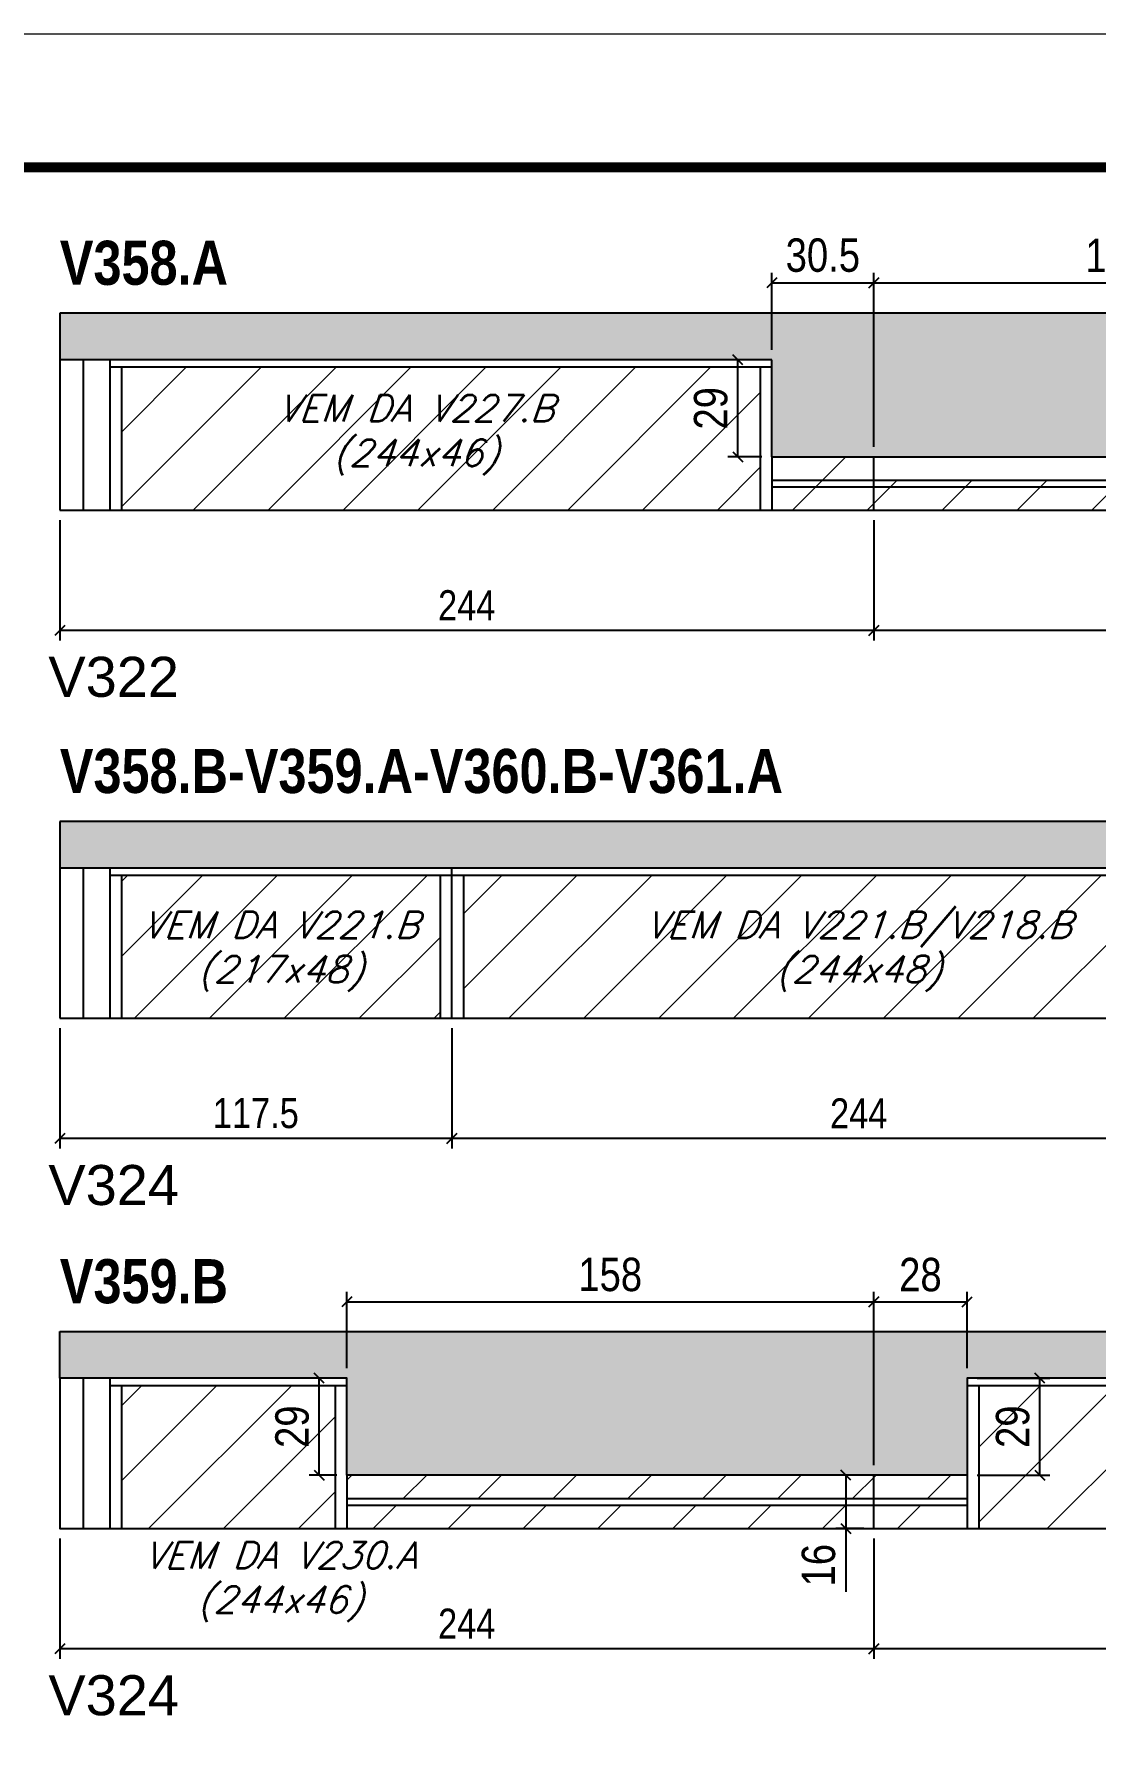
# Model space of a CAD drawing. Extents: x 13154 to 22413, y 1253 to 30260.
# Drawn here: x 13717 to 14036, y 22467 to 22978 of the extents above; entities that cross this region are included whole.
import ezdxf

# ---------------------------------------------------------------- set-up
doc = ezdxf.new("R2010")
doc.units = 0
doc.linetypes.add('DASHED', pattern=[0.75, 0.5, -0.25])
for name, color, linetype in [('5', 5, 'Continuous'), ('COTA', 241, 'Continuous'), ('NOMENCLATURA', 7, 'Continuous'), ('Painéis', 200, 'Continuous'), ('SARR_2.2x7', 40, 'Continuous'), ('SARR_3.5x7', 81, 'Continuous'), ('texto', 7, 'Continuous')]:
    doc.layers.add(name, color=color, linetype=linetype)
for name, color, linetype, lineweight in [('Folhas', 255, 'Continuous', 9), ('Hachura', 251, 'Continuous', 9), ('SARRAFO DE PRESSAO', 251, 'DASHED', 9)]:
    doc.layers.add(name, color=color, linetype=linetype, lineweight=lineweight)
doc.styles.add('COTA TECNICA', font='techl___.ttf', dxfattribs={"height": 10})
doc.styles.add('COTA TECNICA-50', font='techl___.ttf', dxfattribs={"height": 9})
doc.styles.add('Romans', font='romans.shx')
doc.styles.get("Standard").update_dxf_attribs({"font": 'arial.ttf'})
doc.styles.add('TECNICA', font='techb___.ttf', dxfattribs={"height": 10})
doc.dimstyles.new('COTA PAINEL-50', dxfattribs={"dimtxt": 9, "dimasz": 3, "dimexe": 3, "dimexo": 3, "dimgap": 3, "dimtad": 1, "dimdec": 1, "dimzin": 12, "dimdsep": 46, "dimtxsty": 'COTA TECNICA-50', "dimblk1": 'OBLIQUE', "dimblk2": 'OBLIQUE', "dimsah": 1, "dimcen": 0.9, "dimclrd": 4, "dimclre": 4, "dimclrt": 240, "dimadec": 1, "dimazin": 3, "dimtfac": 1, "dimtdec": 1, "dimtmove": 0, "dimatfit": 3, "dimfxl": 1, "dimtolj": 1, "dimtzin": 12, "dimarcsym": 0})
doc.dimstyles.new('PAINEL', dxfattribs={"dimtxt": 10, "dimasz": 3, "dimexe": 3, "dimexo": 3, "dimgap": 3, "dimtad": 1, "dimdec": 1, "dimzin": 12, "dimdsep": 46, "dimtxsty": 'COTA TECNICA', "dimblk1": 'OBLIQUE', "dimblk2": 'OBLIQUE', "dimsah": 1, "dimcen": 0.9, "dimclrd": 4, "dimclre": 4, "dimclrt": 240, "dimadec": 1, "dimazin": 3, "dimtfac": 1, "dimtdec": 1, "dimtmove": 0, "dimatfit": 3, "dimfxl": 1, "dimtolj": 1, "dimtzin": 12, "dimarcsym": 0})

# ---------------------------------------------------------------- blocks, each defined once
blk = doc.blocks.new('9999999999')
at = {"layer": 'Folhas'}
blk.add_lwpolyline([(98138.98, 34190.21), (99623.98, 34190.21), (99623.98, 35240.21), (98138.98, 35240.21)], close=True, dxfattribs=at)
at = {"layer": 'Folhas', "color": 30, "const_width": 3}
blk.add_lwpolyline([(98213.98, 34230.21), (99583.98, 34230.21), (99583.98, 35200.21), (98213.98, 35200.21)], close=True, dxfattribs=at)
blk = doc.blocks.new('_Oblique')
at = {"color": 0, "linetype": 'ByBlock', "lineweight": -2}
blk.add_line((-0.5, -0.5), (0.5, 0.5), dxfattribs=at)
blk = doc.blocks.new('*D127')
at = {"layer": 'COTA', "color": 4, "linetype": 'ByBlock', "lineweight": -2, "transparency": 16777216}
for p, q in [((13968.98, 22832.05), (13968.98, 22795.97)), ((14212.98, 22832.05), (14212.98, 22795.97)), ((14212.98, 22798.97), (13968.98, 22798.97))]:
    blk.add_line(p, q, dxfattribs=at)
at = {"layer": 'Defpoints', "color": 0, "linetype": 'ByBlock', "transparency": 16777216}
for p in [(13968.98, 22835.05), (14212.98, 22835.05), (13968.98, 22798.97)]:
    blk.add_point(p, dxfattribs=at)
at = {"layer": 'COTA', "color": 4, "linetype": 'ByBlock', "lineweight": -2, "transparency": 16777216, "xscale": 3, "yscale": 3, "zscale": 3, "rotation": 180}
blk.add_blockref('_Oblique', (13968.98, 22798.97), dxfattribs=at)
at = {"layer": 'COTA', "color": 4, "linetype": 'ByBlock', "lineweight": -2, "transparency": 16777216, "xscale": 3, "yscale": 3, "zscale": 3}
blk.add_blockref('_Oblique', (14212.98, 22798.97), dxfattribs=at)
at = {"layer": 'COTA', "color": 240, "linetype": 'ByBlock', "transparency": 16777216, "insert": (14090.98, 22806.53), "char_height": 9, "attachment_point": 5, "style": 'COTA TECNICA-50'}
blk.add_mtext('\\A1;244', dxfattribs=at)
blk = doc.blocks.new('*D907')
at = {"layer": 'COTA', "color": 4, "linetype": 'ByBlock', "lineweight": -2, "transparency": 16777216}
for p, q in [((13724.98, 22832.05), (13724.98, 22795.97)), ((13968.98, 22832.05), (13968.98, 22795.97)), ((13968.98, 22798.97), (13724.98, 22798.97))]:
    blk.add_line(p, q, dxfattribs=at)
at = {"layer": 'Defpoints', "color": 0, "linetype": 'ByBlock', "transparency": 16777216}
for p in [(13724.98, 22835.05), (13968.98, 22835.05), (13724.98, 22798.97)]:
    blk.add_point(p, dxfattribs=at)
at = {"layer": 'COTA', "color": 4, "linetype": 'ByBlock', "lineweight": -2, "transparency": 16777216, "xscale": 3, "yscale": 3, "zscale": 3, "rotation": 180}
blk.add_blockref('_Oblique', (13724.98, 22798.97), dxfattribs=at)
at = {"layer": 'COTA', "color": 4, "linetype": 'ByBlock', "lineweight": -2, "transparency": 16777216, "xscale": 3, "yscale": 3, "zscale": 3}
blk.add_blockref('_Oblique', (13968.98, 22798.97), dxfattribs=at)
at = {"layer": 'COTA', "color": 240, "linetype": 'ByBlock', "transparency": 16777216, "insert": (13846.98, 22806.53), "char_height": 9, "attachment_point": 5, "style": 'COTA TECNICA-50'}
blk.add_mtext('\\A1;244', dxfattribs=at)
blk = doc.blocks.new('*D912')
at = {"layer": 'COTA', "color": 4, "linetype": 'ByBlock', "lineweight": -2, "transparency": 16777216}
for p, q in [((13938.48, 22883.05), (13938.48, 22906.18)), ((13938.48, 22903.18), (13968.98, 22903.18)), ((13968.98, 22854.05), (13968.98, 22906.18))]:
    blk.add_line(p, q, dxfattribs=at)
at = {"layer": 'Defpoints', "color": 0, "linetype": 'ByBlock', "transparency": 16777216}
for p in [(13968.98, 22903.18), (13938.48, 22880.05), (13968.98, 22851.05)]:
    blk.add_point(p, dxfattribs=at)
at = {"layer": 'COTA', "color": 4, "linetype": 'ByBlock', "lineweight": -2, "transparency": 16777216, "xscale": 3, "yscale": 3, "zscale": 3, "rotation": 180}
blk.add_blockref('_Oblique', (13938.48, 22903.18), dxfattribs=at)
at = {"layer": 'COTA', "color": 4, "linetype": 'ByBlock', "lineweight": -2, "transparency": 16777216, "xscale": 3, "yscale": 3, "zscale": 3}
blk.add_blockref('_Oblique', (13968.98, 22903.18), dxfattribs=at)
at = {"layer": 'COTA', "color": 240, "linetype": 'ByBlock', "transparency": 16777216, "insert": (13953.73, 22911.4), "char_height": 10, "attachment_point": 5, "style": 'COTA TECNICA'}
blk.add_mtext('\\A1;30.5', dxfattribs=at)
blk = doc.blocks.new('*D913')
at = {"layer": 'COTA', "color": 4, "linetype": 'ByBlock', "lineweight": -2, "transparency": 16777216}
for p, q in [((13968.98, 22854.05), (13968.98, 22906.18)), ((13968.98, 22903.18), (14124.48, 22903.18)), ((14124.48, 22883.05), (14124.48, 22906.18))]:
    blk.add_line(p, q, dxfattribs=at)
at = {"layer": 'Defpoints', "color": 0, "linetype": 'ByBlock', "transparency": 16777216}
for p in [(14124.48, 22903.18), (14124.48, 22880.05), (13968.98, 22851.05)]:
    blk.add_point(p, dxfattribs=at)
at = {"layer": 'COTA', "color": 4, "linetype": 'ByBlock', "lineweight": -2, "transparency": 16777216, "xscale": 3, "yscale": 3, "zscale": 3, "rotation": 180}
blk.add_blockref('_Oblique', (13968.98, 22903.18), dxfattribs=at)
at = {"layer": 'COTA', "color": 4, "linetype": 'ByBlock', "lineweight": -2, "transparency": 16777216, "xscale": 3, "yscale": 3, "zscale": 3}
blk.add_blockref('_Oblique', (14124.48, 22903.18), dxfattribs=at)
at = {"layer": 'COTA', "color": 240, "linetype": 'ByBlock', "transparency": 16777216, "insert": (14046.73, 22911.29), "char_height": 10, "attachment_point": 5, "style": 'COTA TECNICA'}
blk.add_mtext('\\A1;155.5', dxfattribs=at)
blk = doc.blocks.new('*D914')
at = {"layer": 'COTA', "color": 4, "linetype": 'ByBlock', "lineweight": -2, "transparency": 16777216}
for p, q in [((13935.48, 22880.05), (13925.25, 22880.05)), ((13928.25, 22851.05), (13928.25, 22880.05)), ((13935.48, 22851.05), (13925.25, 22851.05))]:
    blk.add_line(p, q, dxfattribs=at)
at = {"layer": 'Defpoints', "color": 0, "linetype": 'ByBlock', "transparency": 16777216}
for p in [(13928.25, 22880.05), (13938.48, 22880.05), (13938.48, 22851.05)]:
    blk.add_point(p, dxfattribs=at)
at = {"layer": 'COTA', "color": 4, "linetype": 'ByBlock', "lineweight": -2, "transparency": 16777216, "xscale": 3, "yscale": 3, "zscale": 3}
for p, rotation in [((13928.25, 22880.05), 90), ((13928.25, 22851.05), 270)]:
    blk.add_blockref('_Oblique', p, dxfattribs=dict(at, rotation=rotation))
at = {"layer": 'COTA', "color": 240, "linetype": 'ByBlock', "transparency": 16777216, "insert": (13920.16, 22865.55), "char_height": 10, "attachment_point": 5, "rotation": 90, "style": 'COTA TECNICA'}
blk.add_mtext('\\A1;29', dxfattribs=at)
blk = doc.blocks.new('*D119')
at = {"layer": 'COTA', "color": 4, "linetype": 'ByBlock', "lineweight": -2, "transparency": 16777216}
for p, q in [((13842.48, 22679.74), (13842.48, 22643.65)), ((14086.48, 22679.74), (14086.48, 22643.65)), ((14086.48, 22646.65), (13842.48, 22646.65))]:
    blk.add_line(p, q, dxfattribs=at)
at = {"layer": 'Defpoints', "color": 0, "linetype": 'ByBlock', "transparency": 16777216}
for p in [(13842.48, 22682.74), (14086.48, 22682.74), (13842.48, 22646.65)]:
    blk.add_point(p, dxfattribs=at)
at = {"layer": 'COTA', "color": 4, "linetype": 'ByBlock', "lineweight": -2, "transparency": 16777216, "xscale": 3, "yscale": 3, "zscale": 3, "rotation": 180}
blk.add_blockref('_Oblique', (13842.48, 22646.65), dxfattribs=at)
at = {"layer": 'COTA', "color": 4, "linetype": 'ByBlock', "lineweight": -2, "transparency": 16777216, "xscale": 3, "yscale": 3, "zscale": 3}
blk.add_blockref('_Oblique', (14086.48, 22646.65), dxfattribs=at)
at = {"layer": 'COTA', "color": 240, "linetype": 'ByBlock', "transparency": 16777216, "insert": (13964.48, 22654.22), "char_height": 9, "attachment_point": 5, "style": 'COTA TECNICA-50'}
blk.add_mtext('\\A1;244', dxfattribs=at)
blk = doc.blocks.new('*D916')
at = {"layer": 'COTA', "color": 4, "linetype": 'ByBlock', "lineweight": -2, "transparency": 16777216}
for p, q in [((13724.98, 22679.74), (13724.98, 22643.65)), ((13842.48, 22679.74), (13842.48, 22643.65)), ((13842.48, 22646.65), (13724.98, 22646.65))]:
    blk.add_line(p, q, dxfattribs=at)
at = {"layer": 'Defpoints', "color": 0, "linetype": 'ByBlock', "transparency": 16777216}
for p in [(13724.98, 22682.74), (13842.48, 22682.74), (13724.98, 22646.65)]:
    blk.add_point(p, dxfattribs=at)
at = {"layer": 'COTA', "color": 4, "linetype": 'ByBlock', "lineweight": -2, "transparency": 16777216, "xscale": 3, "yscale": 3, "zscale": 3, "rotation": 180}
blk.add_blockref('_Oblique', (13724.98, 22646.65), dxfattribs=at)
at = {"layer": 'COTA', "color": 4, "linetype": 'ByBlock', "lineweight": -2, "transparency": 16777216, "xscale": 3, "yscale": 3, "zscale": 3}
blk.add_blockref('_Oblique', (13842.48, 22646.65), dxfattribs=at)
at = {"layer": 'COTA', "color": 240, "linetype": 'ByBlock', "transparency": 16777216, "insert": (13783.73, 22654.25), "char_height": 9, "attachment_point": 5, "style": 'COTA TECNICA-50'}
blk.add_mtext('\\A1;117.5', dxfattribs=at)
blk = doc.blocks.new('*D69')
at = {"layer": 'COTA', "color": 4, "linetype": 'ByBlock', "lineweight": -2, "transparency": 16777216}
for p, q in [((13968.98, 22526.81), (13968.98, 22490.72)), ((14212.98, 22526.81), (14212.98, 22490.72)), ((14212.98, 22493.72), (13968.98, 22493.72))]:
    blk.add_line(p, q, dxfattribs=at)
at = {"layer": 'Defpoints', "color": 0, "linetype": 'ByBlock', "transparency": 16777216}
for p in [(13968.98, 22529.81), (14212.98, 22529.81), (13968.98, 22493.72)]:
    blk.add_point(p, dxfattribs=at)
at = {"layer": 'COTA', "color": 4, "linetype": 'ByBlock', "lineweight": -2, "transparency": 16777216, "xscale": 3, "yscale": 3, "zscale": 3, "rotation": 180}
blk.add_blockref('_Oblique', (13968.98, 22493.72), dxfattribs=at)
at = {"layer": 'COTA', "color": 4, "linetype": 'ByBlock', "lineweight": -2, "transparency": 16777216, "xscale": 3, "yscale": 3, "zscale": 3}
blk.add_blockref('_Oblique', (14212.98, 22493.72), dxfattribs=at)
at = {"layer": 'COTA', "color": 240, "linetype": 'ByBlock', "transparency": 16777216, "insert": (14090.98, 22501.29), "char_height": 9, "attachment_point": 5, "style": 'COTA TECNICA-50'}
blk.add_mtext('\\A1;244', dxfattribs=at)
blk = doc.blocks.new('*D70')
at = {"layer": 'COTA', "color": 4, "linetype": 'ByBlock', "lineweight": -2, "transparency": 16777216}
for p, q in [((13724.98, 22526.81), (13724.98, 22490.72)), ((13968.98, 22526.81), (13968.98, 22490.72)), ((13968.98, 22493.72), (13724.98, 22493.72))]:
    blk.add_line(p, q, dxfattribs=at)
at = {"layer": 'Defpoints', "color": 0, "linetype": 'ByBlock', "transparency": 16777216}
for p in [(13724.98, 22529.81), (13968.98, 22529.81), (13724.98, 22493.72)]:
    blk.add_point(p, dxfattribs=at)
at = {"layer": 'COTA', "color": 4, "linetype": 'ByBlock', "lineweight": -2, "transparency": 16777216, "xscale": 3, "yscale": 3, "zscale": 3, "rotation": 180}
blk.add_blockref('_Oblique', (13724.98, 22493.72), dxfattribs=at)
at = {"layer": 'COTA', "color": 4, "linetype": 'ByBlock', "lineweight": -2, "transparency": 16777216, "xscale": 3, "yscale": 3, "zscale": 3}
blk.add_blockref('_Oblique', (13968.98, 22493.72), dxfattribs=at)
at = {"layer": 'COTA', "color": 240, "linetype": 'ByBlock', "transparency": 16777216, "insert": (13846.98, 22501.29), "char_height": 9, "attachment_point": 5, "style": 'COTA TECNICA-50'}
blk.add_mtext('\\A1;244', dxfattribs=at)
blk = doc.blocks.new('*D811')
at = {"layer": 'COTA', "color": 4, "linetype": 'ByBlock', "lineweight": -2, "transparency": 16777216}
for p, q in [((13807.98, 22574.81), (13799.74, 22574.81)), ((13802.74, 22545.81), (13802.74, 22574.81)), ((13807.98, 22545.81), (13799.74, 22545.81))]:
    blk.add_line(p, q, dxfattribs=at)
at = {"layer": 'Defpoints', "color": 0, "linetype": 'ByBlock', "transparency": 16777216}
for p in [(13802.74, 22574.81), (13810.98, 22574.81), (13810.98, 22545.81)]:
    blk.add_point(p, dxfattribs=at)
at = {"layer": 'COTA', "color": 4, "linetype": 'ByBlock', "lineweight": -2, "transparency": 16777216, "xscale": 3, "yscale": 3, "zscale": 3}
for p, rotation in [((13802.74, 22574.81), 90), ((13802.74, 22545.81), 270)]:
    blk.add_blockref('_Oblique', p, dxfattribs=dict(at, rotation=rotation))
at = {"layer": 'COTA', "color": 240, "linetype": 'ByBlock', "transparency": 16777216, "insert": (13794.65, 22560.31), "char_height": 10, "attachment_point": 5, "rotation": 90, "style": 'COTA TECNICA'}
blk.add_mtext('\\A1;29', dxfattribs=at)
blk = doc.blocks.new('*D812')
at = {"layer": 'COTA', "color": 4, "linetype": 'ByBlock', "lineweight": -2, "transparency": 16777216}
for p, q in [((13999.98, 22574.81), (14021.76, 22574.81)), ((14018.76, 22545.81), (14018.76, 22574.81)), ((13999.98, 22545.81), (14021.76, 22545.81))]:
    blk.add_line(p, q, dxfattribs=at)
at = {"layer": 'Defpoints', "color": 0, "linetype": 'ByBlock', "transparency": 16777216}
for p in [(13996.98, 22574.81), (14018.76, 22574.81), (13996.98, 22545.81)]:
    blk.add_point(p, dxfattribs=at)
at = {"layer": 'COTA', "color": 4, "linetype": 'ByBlock', "lineweight": -2, "transparency": 16777216, "xscale": 3, "yscale": 3, "zscale": 3}
for p, rotation in [((14018.76, 22574.81), 90), ((14018.76, 22545.81), 270)]:
    blk.add_blockref('_Oblique', p, dxfattribs=dict(at, rotation=rotation))
at = {"layer": 'COTA', "color": 240, "linetype": 'ByBlock', "transparency": 16777216, "insert": (14010.68, 22560.31), "char_height": 10, "attachment_point": 5, "rotation": 90, "style": 'COTA TECNICA'}
blk.add_mtext('\\A1;29', dxfattribs=at)
blk = doc.blocks.new('*D813')
at = {"layer": 'COTA', "color": 4, "linetype": 'ByBlock', "lineweight": -2, "transparency": 16777216}
for p, q in [((13810.98, 22577.81), (13810.98, 22600.75)), ((13968.98, 22548.81), (13968.98, 22600.75)), ((13810.98, 22597.75), (13968.98, 22597.75))]:
    blk.add_line(p, q, dxfattribs=at)
at = {"layer": 'Defpoints', "color": 0, "linetype": 'ByBlock', "transparency": 16777216}
for p in [(13968.98, 22597.75), (13810.98, 22574.81), (13968.98, 22545.81)]:
    blk.add_point(p, dxfattribs=at)
at = {"layer": 'COTA', "color": 4, "linetype": 'ByBlock', "lineweight": -2, "transparency": 16777216, "xscale": 3, "yscale": 3, "zscale": 3, "rotation": 180}
blk.add_blockref('_Oblique', (13810.98, 22597.75), dxfattribs=at)
at = {"layer": 'COTA', "color": 4, "linetype": 'ByBlock', "lineweight": -2, "transparency": 16777216, "xscale": 3, "yscale": 3, "zscale": 3}
blk.add_blockref('_Oblique', (13968.98, 22597.75), dxfattribs=at)
at = {"layer": 'COTA', "color": 240, "linetype": 'ByBlock', "transparency": 16777216, "insert": (13889.98, 22605.88), "char_height": 10, "attachment_point": 5, "style": 'COTA TECNICA'}
blk.add_mtext('\\A1;158', dxfattribs=at)
blk = doc.blocks.new('*D75')
at = {"layer": 'COTA', "color": 4, "linetype": 'ByBlock', "lineweight": -2, "transparency": 16777216}
for p, q in [((13968.98, 22548.81), (13968.98, 22600.75)), ((13996.98, 22577.81), (13996.98, 22600.75)), ((13968.98, 22597.75), (13996.98, 22597.75))]:
    blk.add_line(p, q, dxfattribs=at)
at = {"layer": 'Defpoints', "color": 0, "linetype": 'ByBlock', "transparency": 16777216}
for p in [(13996.98, 22597.75), (13996.98, 22574.81), (13968.98, 22545.81)]:
    blk.add_point(p, dxfattribs=at)
at = {"layer": 'COTA', "color": 4, "linetype": 'ByBlock', "lineweight": -2, "transparency": 16777216, "xscale": 3, "yscale": 3, "zscale": 3, "rotation": 180}
blk.add_blockref('_Oblique', (13968.98, 22597.75), dxfattribs=at)
at = {"layer": 'COTA', "color": 4, "linetype": 'ByBlock', "lineweight": -2, "transparency": 16777216, "xscale": 3, "yscale": 3, "zscale": 3}
blk.add_blockref('_Oblique', (13996.98, 22597.75), dxfattribs=at)
at = {"layer": 'COTA', "color": 240, "linetype": 'ByBlock', "transparency": 16777216, "insert": (13982.98, 22605.84), "char_height": 10, "attachment_point": 5, "style": 'COTA TECNICA'}
blk.add_mtext('\\A1;28', dxfattribs=at)
blk = doc.blocks.new('*D3273')
at = {"layer": 'COTA', "color": 4, "lineweight": -2, "transparency": 16777216}
for p, q in [((13965.98, 22545.81), (13957.58, 22545.81)), ((13960.58, 22545.81), (13960.58, 22529.81)), ((13965.98, 22529.81), (13957.58, 22529.81)), ((13960.58, 22529.81), (13960.58, 22510.8))]:
    blk.add_line(p, q, dxfattribs=at)
at = {"layer": 'Defpoints', "color": 0, "transparency": 16777216}
for p in [(13968.98, 22545.81), (13960.58, 22529.81), (13968.98, 22529.81)]:
    blk.add_point(p, dxfattribs=at)
at = {"layer": 'COTA', "color": 4, "lineweight": -2, "transparency": 16777216, "xscale": 3, "yscale": 3, "zscale": 3}
for p, rotation in [((13960.58, 22545.81), 90), ((13960.58, 22529.81), 270)]:
    blk.add_blockref('_Oblique', p, dxfattribs=dict(at, rotation=rotation))
at = {"layer": 'COTA', "color": 240, "transparency": 16777216, "insert": (13952.47, 22518.8), "char_height": 10, "attachment_point": 5, "rotation": 90, "style": 'COTA TECNICA'}
blk.add_mtext('\\A1;16', dxfattribs=at)

msp = doc.modelspace()

# ---------------------------------------------------------------- hatches: boundary and pattern name
at = {"layer": 'COTA', "linetype": 'ByBlock'}
h = msp.add_hatch(dxfattribs=at)
h.set_pattern_fill('AR-CONC', color=256, scale=0.03)
h.set_pattern_definition([(50, (-115866.6203, -5369.6335), (5.46554007, -0.47817257), [0.5715, -6.2865]), (355, (-115866.62, -5369.6335), (-1.05730264, 5.73170536), [0.4572, -5.02921753]), (100.4514447, (-115866.165, -5369.6733), (4.40823741, 5.25353256), [0.48570026, -5.34270734]), (46.1842, (-115866.62, -5368.1095), (8.13237123, -1.26126984), [0.85725, -9.42975]), (96.6355576, (-115865.9426, -5368.2146), (7.122124, 7.42278374), [0.7285507, -8.01406824]), (351.184151, (-115866.62, -5368.1095), (7.122124, 7.42278374), [0.685799, -7.54379196]), (21, (-115865.8583, -5368.4905), (4.54843174, -3.06795595), [0.5715, -6.2865]), (326, (-115865.858, -5368.4905), (1.85406085, 5.52563898), [0.4572, -5.0292]), (71.451445, (-115865.479, -5368.746), (6.40249258, 2.45768307), [0.48570026, -5.34269813]), (37.5, (-115866.6203, -5369.6335), (0.092658098, 2.536651166), [0, -4.96824, 0, -5.1054, 0, -5.04825]), (7.5, (-115866.6203, -5369.6335), (2.004589875, 3.005417245), [0, -2.91084, 0, -4.85394, 0, -1.92405]), (327.5, (-115868.3195, -5369.6335), (4.067717855, -0.17186232), [0, -1.905, 0, -5.9436, 0, -7.8867]), (317.5, (-115869.0815, -5369.6335), (4.44387544, 0.76279473), [0, -2.4765, 0, -3.94716, 0, -5.6007])])
h.paths.add_polyline_path([(13724.98, 22894.05), (13724.98, 22880.05), (13938.48, 22880.05), (13938.48, 22851.05), (14124.48, 22851.05), (14124.48, 22880.05), (14330.48, 22880.05), (14330.48, 22894.05)])
h = msp.add_hatch(dxfattribs=at)
h.set_pattern_fill('AR-CONC', color=256, scale=0.03)
h.paths.add_polyline_path([(13724.98, 22741.74), (13724.98, 22727.74), (14330.48, 22727.74), (14330.48, 22741.74)])
h = msp.add_hatch(dxfattribs=at)
h.set_pattern_fill('AR-CONC', color=256, scale=0.03)
h.set_pattern_definition([(50, (-115866.6203, -5358.7213), (5.46554007, -0.47817257), [0.5715, -6.2865]), (355, (-115866.62, -5358.7213), (-1.05730264, 5.73170536), [0.4572, -5.02921753]), (100.4514447, (-115866.165, -5358.761), (4.40823741, 5.25353256), [0.48570026, -5.34270734]), (46.1842, (-115866.62, -5357.197), (8.13237123, -1.26126984), [0.85725, -9.42975]), (96.6355576, (-115865.9426, -5357.302), (7.122124, 7.42278374), [0.7285507, -8.01406824]), (351.184151, (-115866.62, -5357.197), (7.122124, 7.42278374), [0.685799, -7.54379196]), (21, (-115865.8583, -5357.5783), (4.54843174, -3.06795595), [0.5715, -6.2865]), (326, (-115865.858, -5357.5783), (1.85406085, 5.52563898), [0.4572, -5.0292]), (71.451445, (-115865.479, -5357.834), (6.40249258, 2.45768307), [0.48570026, -5.34269813]), (37.5, (-115866.6203, -5358.7213), (0.092658098, 2.536651166), [0, -4.96824, 0, -5.1054, 0, -5.04825]), (7.5, (-115866.6203, -5358.7213), (2.004589875, 3.005417245), [0, -2.91084, 0, -4.85394, 0, -1.92405]), (327.5, (-115868.3195, -5358.7213), (4.067717855, -0.17186232), [0, -1.905, 0, -5.9436, 0, -7.8867]), (317.5, (-115869.0815, -5358.7213), (4.44387544, 0.76279473), [0, -2.4765, 0, -3.94716, 0, -5.6007])])
h.paths.add_polyline_path([(13996.98, 22545.81), (13996.98, 22574.81), (14329.48, 22574.81), (14329.48, 22588.81), (13724.98, 22588.81), (13724.98, 22574.81), (13810.98, 22574.81), (13810.98, 22545.81)])
at = {"layer": 'Hachura', "linetype": 'ByBlock'}
h = msp.add_hatch(dxfattribs=at)
h.set_pattern_fill('ANSI31', color=256, scale=5)
h.paths.add_polyline_path([(13934.98, 22835.05), (13934.98, 22877.85), (13743.48, 22877.85), (13743.48, 22835.05)])
h.paths.add_polyline_path([(13968.98, 22835.05), (13968.98, 22842.05), (13938.48, 22842.05), (13938.48, 22835.05)])
h.paths.add_polyline_path([(13968.98, 22842.05), (13968.98, 22844.05), (13938.48, 22844.05), (13938.48, 22842.05)])
h.paths.add_polyline_path([(13968.98, 22844.05), (13968.98, 22842.05), (14124.48, 22842.05), (14124.48, 22844.05)])
h.paths.add_polyline_path([(13968.98, 22844.05), (13968.98, 22851.05), (13938.48, 22851.05), (13938.48, 22844.05)])
h.paths.add_polyline_path([(14124.48, 22835.05), (14124.48, 22842.05), (13968.98, 22842.05), (13968.98, 22835.05)])
h.paths.add_polyline_path([(14209.48, 22835.05), (14209.48, 22877.85), (14127.98, 22877.85), (14127.98, 22835.05)])
h = msp.add_hatch(dxfattribs=at)
h.set_pattern_fill('ANSI31', color=256, scale=5)
h.paths.add_polyline_path([(13838.98, 22682.74), (13838.98, 22725.54), (13743.48, 22725.54), (13743.48, 22682.74)])
h.paths.add_polyline_path([(14082.98, 22682.74), (14082.98, 22725.54), (13845.98, 22725.54), (13845.98, 22682.74)])
h.paths.add_polyline_path([(14311.98, 22682.74), (14311.98, 22725.54), (14089.98, 22725.54), (14089.98, 22682.74)])
h = msp.add_hatch(dxfattribs=at)
h.set_pattern_fill('ANSI31', color=256, scale=5)
h.paths.add_polyline_path([(13743.48, 22572.61), (13743.48, 22529.81), (13807.48, 22529.81), (13807.48, 22572.61)])
h.paths.add_polyline_path([(13968.98, 22538.81), (13968.98, 22545.81), (13810.98, 22545.81), (13810.98, 22538.81)])
h.paths.add_polyline_path([(13810.98, 22536.81), (13810.98, 22529.81), (13968.98, 22529.81), (13968.98, 22536.81)])
h.paths.add_polyline_path([(13996.98, 22529.81), (13996.98, 22536.81), (13968.98, 22536.81), (13968.98, 22529.81)])
h.paths.add_polyline_path([(13968.98, 22545.81), (13968.98, 22538.81), (13996.98, 22538.81), (13996.98, 22545.81)])
h.paths.add_polyline_path([(14209.48, 22529.81), (14209.48, 22572.61), (14000.48, 22572.61), (14000.48, 22529.81)])
h.paths.add_polyline_path([(14216.48, 22529.81), (14310.98, 22529.81), (14310.98, 22572.61), (14216.48, 22572.61)])

# ---------------------------------------------------------------- linework, layer by layer
at = {"layer": 'COTA', "linetype": 'ByBlock'}
for p, q in [((14330.48, 22894.05), (13724.98, 22894.05)), ((13724.98, 22894.05), (13724.98, 22880.05)), ((13938.48, 22851.05), (13938.48, 22835.05)), ((14330.48, 22741.74), (13724.98, 22741.74)), ((13724.98, 22741.74), (13724.98, 22727.74)), ((13724.98, 22574.81), (13724.98, 22588.81)), ((13724.98, 22588.81), (14329.48, 22588.81)), ((13810.98, 22545.81), (13810.98, 22529.81)), ((13996.98, 22545.81), (13996.98, 22529.81))]:
    msp.add_line(p, q, dxfattribs=at)
at = {"layer": 'Painéis', "linetype": 'Continuous'}
for p, q in [((13724.98, 22880.05), (13724.98, 22835.05)), ((13938.48, 22880.05), (13724.98, 22880.05)), ((13938.48, 22851.05), (13938.48, 22880.05)), ((13938.48, 22851.05), (14124.48, 22851.05)), ((13968.98, 22835.05), (13968.98, 22851.05)), ((13724.98, 22835.05), (14330.48, 22835.05)), ((13724.98, 22727.74), (13724.98, 22682.74)), ((14330.48, 22727.74), (13724.98, 22727.74)), ((13842.48, 22682.74), (13842.48, 22727.74)), ((13724.98, 22682.74), (14330.48, 22682.74)), ((13968.98, 22529.81), (13968.98, 22545.81))]:
    msp.add_line(p, q, dxfattribs=at)
msp.add_lwpolyline([(14329.48, 22529.81), (14329.48, 22574.81), (13996.98, 22574.81), (13996.98, 22545.81), (13810.98, 22545.81), (13810.98, 22574.81), (13724.98, 22574.81), (13724.98, 22529.81)], close=True, dxfattribs=at)
at = {"layer": 'SARR_2.2x7', "linetype": 'Continuous'}
for p, q in [((13731.98, 22880.05), (13731.98, 22835.05)), ((13938.48, 22877.85), (13739.98, 22877.85)), ((13938.48, 22844.05), (13968.98, 22844.05)), ((13938.48, 22842.05), (13968.98, 22842.05)), ((13968.98, 22844.05), (14124.48, 22844.05)), ((13968.98, 22842.05), (14124.48, 22842.05)), ((13731.98, 22727.74), (13731.98, 22682.74)), ((13842.48, 22725.54), (13739.98, 22725.54)), ((14086.48, 22725.54), (13842.48, 22725.54)), ((13731.98, 22574.81), (13731.98, 22529.81)), ((13810.98, 22572.61), (13739.98, 22572.61)), ((14211.98, 22572.61), (13996.98, 22572.61)), ((13810.98, 22538.81), (13968.98, 22538.81)), ((13810.98, 22536.81), (13968.98, 22536.81)), ((13968.98, 22538.81), (13996.98, 22538.81)), ((13968.98, 22536.81), (13996.98, 22536.81))]:
    msp.add_line(p, q, dxfattribs=at)
at = {"layer": 'SARR_3.5x7'}
for p, q in [((13739.98, 22880.05), (13739.98, 22835.05)), ((13743.48, 22877.85), (13743.48, 22835.05)), ((13934.98, 22877.85), (13934.98, 22835.05)), ((13739.98, 22727.74), (13739.98, 22682.74)), ((13743.48, 22725.54), (13743.48, 22682.74)), ((13838.98, 22725.54), (13838.98, 22682.74)), ((13845.98, 22725.54), (13845.98, 22682.74)), ((13739.98, 22574.81), (13739.98, 22529.81)), ((13743.48, 22572.61), (13743.48, 22529.81)), ((13807.48, 22572.61), (13807.48, 22529.81)), ((14000.48, 22572.61), (14000.48, 22529.81))]:
    msp.add_line(p, q, dxfattribs=at)

# ---------------------------------------------------------------- block references
at = {"layer": 'SARRAFO DE PRESSAO', "color": 6, "linetype": 'ByBlock'}
msp.add_blockref('9999999999', (-84984.6, -12262.48), dxfattribs=at)

# ---------------------------------------------------------------- texts
at = {"layer": '5', "linetype": 'Continuous'}
for s, p in [('V322', (13721.55, 22779.07)), ('V324', (13721.55, 22626.75)), ('V324', (13721.55, 22473.82))]:
    msp.add_text(s, height=12, rotation=0, dxfattribs=at).set_placement(p)
at = {"layer": 'NOMENCLATURA', "style": 'TECNICA'}
for s, p in [('V358.A', (13724.98, 22902.57)), ('V358.B-V359.A-V360.B-V361.A', (13724.98, 22750.26)), ('V359.B', (13724.98, 22597.33))]:
    msp.add_text(s, height=13.2, dxfattribs=at).set_placement(p)
at = {"layer": 'texto', "color": 2, "char_height": 8, "attachment_point": 5, "style": 'Romans'}
for s, insert in [('{\\Q19;\\C256;VEM DA V227.B\\P(244x46)}', (13831.73, 22857.55)), ('{\\Q19;\\C256;VEM DA V221.B\\P(217x48)}', (13791.23, 22702.74)), ('{\\Q19;\\C256;VEM DA V221.B/V218.B\\P(244x48)}', (13964.48, 22702.74)), ('{\\Q19;\\C256;VEM DA V230.A\\P(244x46)}', (13791.06, 22513.82))]:
    msp.add_mtext(s, dxfattribs=dict(at, insert=insert))

# ---------------------------------------------------------------- dimensions: what is measured, and where the dimension line sits
at = {"layer": 'COTA', "linetype": 'ByBlock'}
dim = msp.add_linear_dim(base=(13968.98, 22903.18), p1=(13938.48, 22880.05), p2=(13968.98, 22851.05), dimstyle='PAINEL', dxfattribs=at)
dim.commit()
dim.dimension.update_dxf_attribs({"geometry": '*D912', "text_midpoint": (13953.73, 22903.18), "dimtype": 160})
for base, p1, p2, picture, middle in [((14124.48, 22903.18), (13968.98, 22851.05), (14124.48, 22880.05), '*D913', (14046.73, 22911.29)), ((13968.98, 22597.75), (13810.98, 22574.81), (13968.98, 22545.81), '*D813', (13889.98, 22605.88)), ((13996.98, 22597.75), (13968.98, 22545.81), (13996.98, 22574.81), '*D75', (13982.98, 22605.84))]:
    dim = msp.add_linear_dim(base=base, p1=p1, p2=p2, dimstyle='PAINEL', dxfattribs=at)
    dim.commit()
    dim.dimension.update_dxf_attribs({"geometry": picture, "text_midpoint": middle})
for base, p1, p2, picture, middle in [((13928.25, 22880.05), (13938.48, 22851.05), (13938.48, 22880.05), '*D914', (13920.16, 22865.55)), ((13802.74, 22574.81), (13810.98, 22545.81), (13810.98, 22574.81), '*D811', (13794.65, 22560.31)), ((14018.76, 22574.81), (13996.98, 22545.81), (13996.98, 22574.81), '*D812', (14010.68, 22560.31))]:
    dim = msp.add_linear_dim(base=base, p1=p1, p2=p2, angle=90, dimstyle='PAINEL', dxfattribs=at)
    dim.commit()
    dim.dimension.update_dxf_attribs({"geometry": picture, "text_midpoint": middle})
for base, p1, p2, picture, middle in [((13724.98, 22798.97), (13968.98, 22835.05), (13724.98, 22835.05), '*D907', (13846.98, 22806.53)), ((13724.98, 22646.65), (13842.48, 22682.74), (13724.98, 22682.74), '*D916', (13783.73, 22654.25)), ((13724.98, 22493.72), (13968.98, 22529.81), (13724.98, 22529.81), '*D70', (13846.98, 22501.29))]:
    dim = msp.add_linear_dim(base=base, p1=p1, p2=p2, angle=180, dimstyle='COTA PAINEL-50', override={"dimarcsym": 1}, dxfattribs=at)
    dim.commit()
    dim.dimension.update_dxf_attribs({"geometry": picture, "text_midpoint": middle})
for base, p1, p2, picture, middle in [((13968.98, 22798.97), (14212.98, 22835.05), (13968.98, 22835.05), '*D127', (14090.98, 22806.53)), ((13842.48, 22646.65), (14086.48, 22682.74), (13842.48, 22682.74), '*D119', (13964.48, 22654.22)), ((13968.98, 22493.72), (14212.98, 22529.81), (13968.98, 22529.81), '*D69', (14090.98, 22501.29))]:
    dim = msp.add_linear_dim(base=base, p1=p1, p2=p2, dimstyle='COTA PAINEL-50', override={"dimarcsym": 1}, dxfattribs=at)
    dim.commit()
    dim.dimension.update_dxf_attribs({"geometry": picture, "text_midpoint": middle})
at = {"layer": 'COTA'}
dim = msp.add_linear_dim(base=(13960.58, 22529.81), p1=(13968.98, 22545.81), p2=(13968.98, 22529.81), angle=90, dimstyle='PAINEL', dxfattribs=at)
dim.commit()
dim.dimension.update_dxf_attribs({"geometry": '*D3273', "text_midpoint": (13952.47, 22518.8)})

doc.saveas('drawing.dxf')
